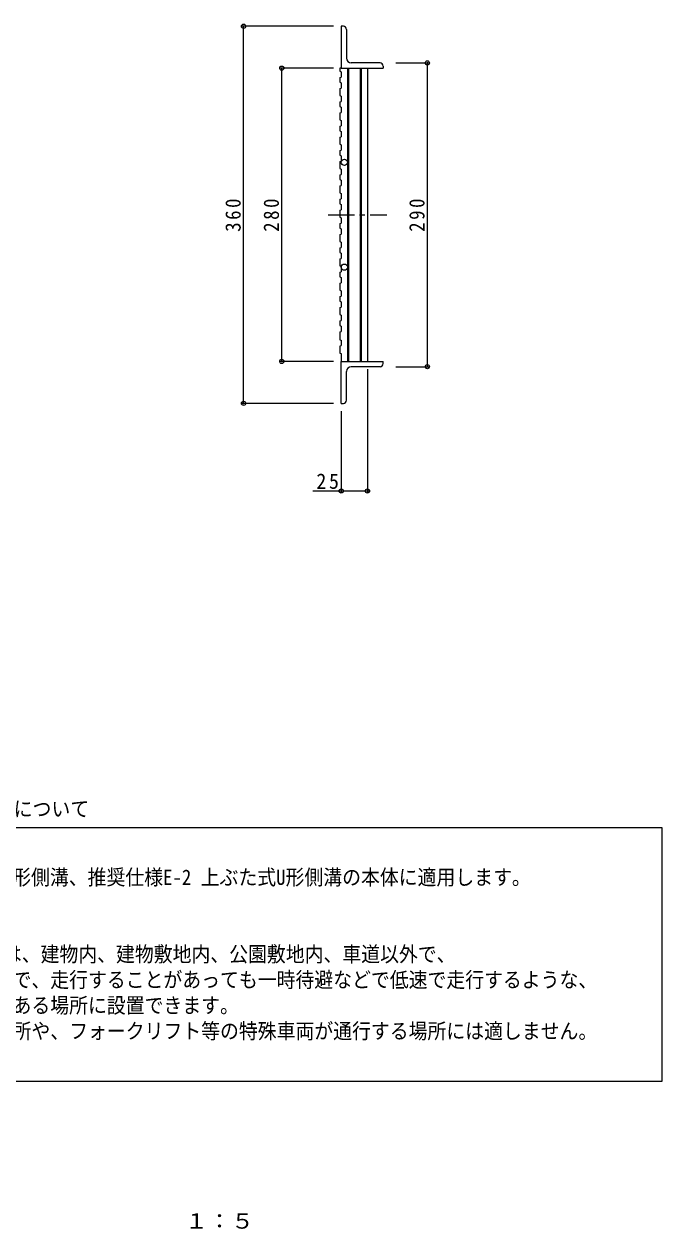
# Model space of a CAD drawing. Units: millimetres, scale not verified. Extents: x -892 to 910, y -686 to 619.
# Drawn here: x 301 to 910, y -680 to 470 of the extents above; entities that cross this region are included whole.
import ezdxf
from ezdxf.enums import TextEntityAlignment as Align

# ---------------------------------------------------------------- set-up
doc = ezdxf.new("R2010")
doc.units = ezdxf.units.MM
doc.header["$LTSCALE"] = 5
doc.header["$PDMODE"] = 32
doc.header["$PDSIZE"] = 4
doc.linetypes.add('CHAIN1', pattern=[8, 5, -1, 1, -1])
for name, color, linetype, lineweight in [('1-1_1-1ﾚｲﾔ', 2, 'Continuous', 9), ('1-2_1-2ﾚｲﾔ', 3, 'Continuous', 9), ('1-4_1-4ﾚｲﾔ', 7, 'Continuous', 9), ('F-5_F-5ﾚｲﾔ', 7, 'Continuous', 9)]:
    doc.layers.add(name, color=color, linetype=linetype, lineweight=lineweight)
doc.styles.add('ＭＳ ゴシック', font='')
doc.styles.get('ＭＳ ゴシック').set_extended_font_data('MS Gothic')

msp = doc.modelspace()

# ---------------------------------------------------------------- linework, layer by layer
at = {"layer": '1-1_1-1ﾚｲﾔ'}
for p, q in [((606.054, 468.158), (604.054, 468.158)), ((604.054, 468.158), (604.054, 428.159)), ((609.054, 465.158), (609.054, 437.658)), ((604.054, 428.159), (644.054, 428.159)), ((641.054, 433.158), (613.554, 433.158)), ((644.054, 430.158), (644.054, 428.159)), ((604.054, 148.158), (644.054, 148.158)), ((604.054, 108.158), (604.054, 148.158)), ((609.054, 111.158), (609.054, 138.658)), ((641.054, 143.158), (613.554, 143.158)), ((644.054, 146.158), (644.054, 148.158)), ((604.054, 108.158), (606.054, 108.158))]:
    msp.add_line(p, q, dxfattribs=at)
for centre, radius, start, end in [((606.054, 465.158), 3, 0, 90), ((613.554, 437.658), 4.5, 180, 270), ((641.054, 430.158), 3, 0, 90), ((613.554, 138.658), 4.5, 90, 180), ((641.054, 146.158), 3, 270, 0), ((606.054, 111.158), 3, 270, 0)]:
    msp.add_arc(centre, radius, start, end, dxfattribs=at)
at = {"layer": '1-2_1-2ﾚｲﾔ'}
for p, q in [((610.054, 428.159), (610.054, 148.158)), ((611.054, 428.159), (611.054, 148.158)), ((622.054, 428.159), (622.054, 148.158)), ((623.054, 428.159), (623.054, 148.158)), ((629.054, 428.159), (629.054, 148.158)), ((602.554, 425.234), (604.054, 424.723)), ((602.554, 419.098), (604.054, 419.61)), ((604.054, 424.723), (604.054, 419.61)), ((604.054, 414.18), (604.054, 409.067)), ((602.554, 408.555), (604.054, 409.067)), ((602.554, 395.872), (604.054, 396.383)), ((604.054, 401.497), (604.054, 396.383)), ((602.554, 385.329), (604.054, 385.84)), ((604.054, 390.953), (604.054, 385.84)), ((602.554, 372.646), (604.054, 373.157)), ((604.054, 378.27), (604.054, 373.157)), ((602.554, 362.102), (604.054, 362.614)), ((604.054, 367.727), (604.054, 362.614)), ((602.554, 349.419), (604.054, 349.93)), ((604.054, 355.044), (604.054, 349.93)), ((602.554, 338.876), (604.054, 339.387)), ((604.054, 344.501), (604.054, 339.387)), ((602.554, 326.193), (604.054, 326.704)), ((604.054, 331.817), (604.054, 326.704)), ((602.554, 315.65), (604.054, 316.161)), ((604.054, 321.274), (604.054, 316.161)), ((602.554, 302.966), (604.054, 303.478)), ((602.554, 302.966), (602.554, 298.559)), ((604.054, 308.591), (604.054, 303.478)), ((602.554, 298.559), (604.054, 298.048)), ((602.554, 292.423), (604.054, 292.935)), ((604.054, 298.048), (604.054, 292.935)), ((602.554, 279.74), (604.054, 280.251)), ((604.054, 285.365), (604.054, 280.251)), ((602.554, 269.197), (604.054, 269.708)), ((604.054, 274.821), (604.054, 269.708)), ((602.554, 256.514), (604.054, 257.025)), ((604.054, 262.138), (604.054, 257.025)), ((602.554, 245.97), (604.054, 246.482)), ((604.054, 251.595), (604.054, 246.482)), ((602.554, 233.287), (604.054, 233.798)), ((604.054, 238.912), (604.054, 233.798)), ((602.554, 222.744), (604.054, 223.255)), ((604.054, 228.368), (604.054, 223.255)), ((602.554, 210.061), (604.054, 210.572)), ((604.054, 215.685), (604.054, 210.572)), ((602.554, 199.517), (604.054, 200.029)), ((604.054, 205.142), (604.054, 200.029)), ((602.554, 186.834), (604.054, 187.346)), ((604.054, 192.459), (604.054, 187.346)), ((602.554, 176.291), (604.054, 176.802)), ((604.054, 181.916), (604.054, 176.802)), ((602.554, 162.744), (604.054, 163.255)), ((604.054, 168.368), (604.054, 163.255)), ((604.054, 155.685), (604.054, 148.113))]:
    msp.add_line(p, q, dxfattribs=at)
at = {"layer": '1-2_1-2ﾚｲﾔ', "linetype": 'CHAIN1'}
msp.add_line((591.588, 288.158), (647.588, 288.158), dxfattribs=at)
at = {"layer": '1-2_1-2ﾚｲﾔ'}
for points in [[(604.054, 428.159), (602.554, 428.159), (602.554, 425.234)], [(602.554, 419.098), (602.554, 414.691), (604.054, 414.18)], [(602.554, 408.555), (602.554, 402.008), (604.054, 401.497)], [(602.554, 395.872), (602.554, 391.465), (604.054, 390.953)], [(602.554, 385.329), (602.554, 378.781), (604.054, 378.27)], [(602.554, 372.646), (602.554, 368.238), (604.054, 367.727)], [(602.554, 362.102), (602.554, 355.555), (604.054, 355.044)], [(602.554, 349.419), (602.554, 345.012), (604.054, 344.501)], [(602.554, 338.876), (602.554, 332.329), (604.054, 331.817)], [(602.554, 326.193), (602.554, 321.785), (604.054, 321.274)], [(602.554, 315.65), (602.554, 309.102), (604.054, 308.591)], [(602.554, 292.423), (602.554, 285.876), (604.054, 285.365)], [(602.554, 279.74), (602.554, 275.333), (604.054, 274.821)], [(602.554, 269.197), (602.554, 262.649), (604.054, 262.138)], [(602.554, 256.514), (602.554, 252.106), (604.054, 251.595)], [(602.554, 245.97), (602.554, 239.423), (604.054, 238.912)], [(602.554, 233.287), (602.554, 228.88), (604.054, 228.368)], [(602.554, 222.744), (602.554, 216.196), (604.054, 215.685)], [(602.554, 210.061), (602.554, 205.653), (604.054, 205.142)], [(602.554, 199.517), (602.554, 192.97), (604.054, 192.459)], [(602.554, 186.834), (602.554, 182.427), (604.054, 181.916)], [(602.554, 176.291), (602.554, 168.88), (604.054, 168.368)], [(602.554, 162.744), (602.554, 156.196), (604.054, 155.685)]]:
    msp.add_lwpolyline(points, dxfattribs=at)
for centre in [(607.054, 338.158), (607.054, 238.158)]:
    msp.add_circle(centre, 3, dxfattribs=at)
at = {"layer": '1-4_1-4ﾚｲﾔ'}
for p, q in [((596.554, 468.158), (509.311, 468.158)), ((510.811, 108.158), (510.811, 468.158)), ((596.554, 428.159), (545.797, 428.159)), ((547.297, 148.158), (547.297, 428.159)), ((655.989, 433.158), (687.743, 433.158)), ((686.243, 143.158), (686.243, 433.158)), ((596.554, 148.158), (545.797, 148.158)), ((629.054, 140.658), (629.054, 23.027)), ((655.989, 143.158), (687.743, 143.158)), ((596.554, 108.158), (509.311, 108.158)), ((604.054, 100.658), (604.054, 23.027)), ((576.886, 24.527), (631.227, 24.527))]:
    msp.add_line(p, q, dxfattribs=at)
for p in [(510.811, 468.158), (547.297, 428.159), (686.243, 433.158), (547.297, 148.158), (686.243, 143.158), (510.811, 108.158), (604.054, 24.527), (629.054, 24.527)]:
    msp.add_point(p, dxfattribs=at)
at = {"layer": 'F-5_F-5ﾚｲﾔ', "color": 2}
msp.add_line((40, -296.661), (910, -296.661), dxfattribs=at)
msp.add_lwpolyline([(910, -296.661), (910, -539.054), (40, -539.054)], dxfattribs=at)

# ---------------------------------------------------------------- texts
at = {"layer": '1-4_1-4ﾚｲﾔ', "color": 2, "char_height": 14.66, "attachment_point": 7, "rotation": 90, "style": 'ＭＳ ゴシック'}
for s, insert in [('\\T1.27;\\W0.9;360', (508.311, 271.908)), ('\\T1.27;\\W0.9;280', (544.797, 271.908)), ('\\T1.27;\\W0.9;290', (683.743, 271.908))]:
    msp.add_mtext(s, dxfattribs=dict(at, insert=insert))
at = {"layer": '1-4_1-4ﾚｲﾔ', "color": 2, "insert": (580.315, 26.334), "char_height": 14.66, "attachment_point": 7, "style": 'ＭＳ ゴシック'}
msp.add_mtext('\\T1.27;\\W0.95;25', dxfattribs=at)
at = {"layer": 'F-5_F-5ﾚｲﾔ', "style": 'ＭＳ ゴシック', "width": 0.9}
for s, p in [('適用Ｕ形側溝および、設置場所について', (39.559, -290.595)), ('\u3000JIS A 5372 推奨仕様E-1 U形側溝、推奨仕様E-2 上ぶた式U形側溝の本体に適用します。', (56.474, -355.842)), ('\u3000適用荷重 T-14・T-6・T-2は、建物内、建物敷地内、公園敷地内、車道以外で、', (56.474, -429.251)), ('\u3000車両が走行することはまれで、走行することがあっても一時待避などで低速で走行するような、', (56.474, -453.72)), ('\u3000車両が乗り入れる可能性のある場所に設置できます。 ', (56.474, -478.189)), ('\u3000※車両が頻繁に通行する場所や、フォークリフト等の特殊車両が通行する場所には適しません。', (56.474, -502.659))]:
    msp.add_text(s, height=14.66, dxfattribs=at).set_placement(p, align=Align.BOTTOM_LEFT)
at = {"layer": 'F-5_F-5ﾚｲﾔ', "color": 2, "style": 'ＭＳ ゴシック', "width": 1.1}
msp.add_text('１：５', height=14.66, dxfattribs=at).set_placement((454.889, -683.96), align=Align.BOTTOM_LEFT)

doc.saveas('drawing.dxf')
